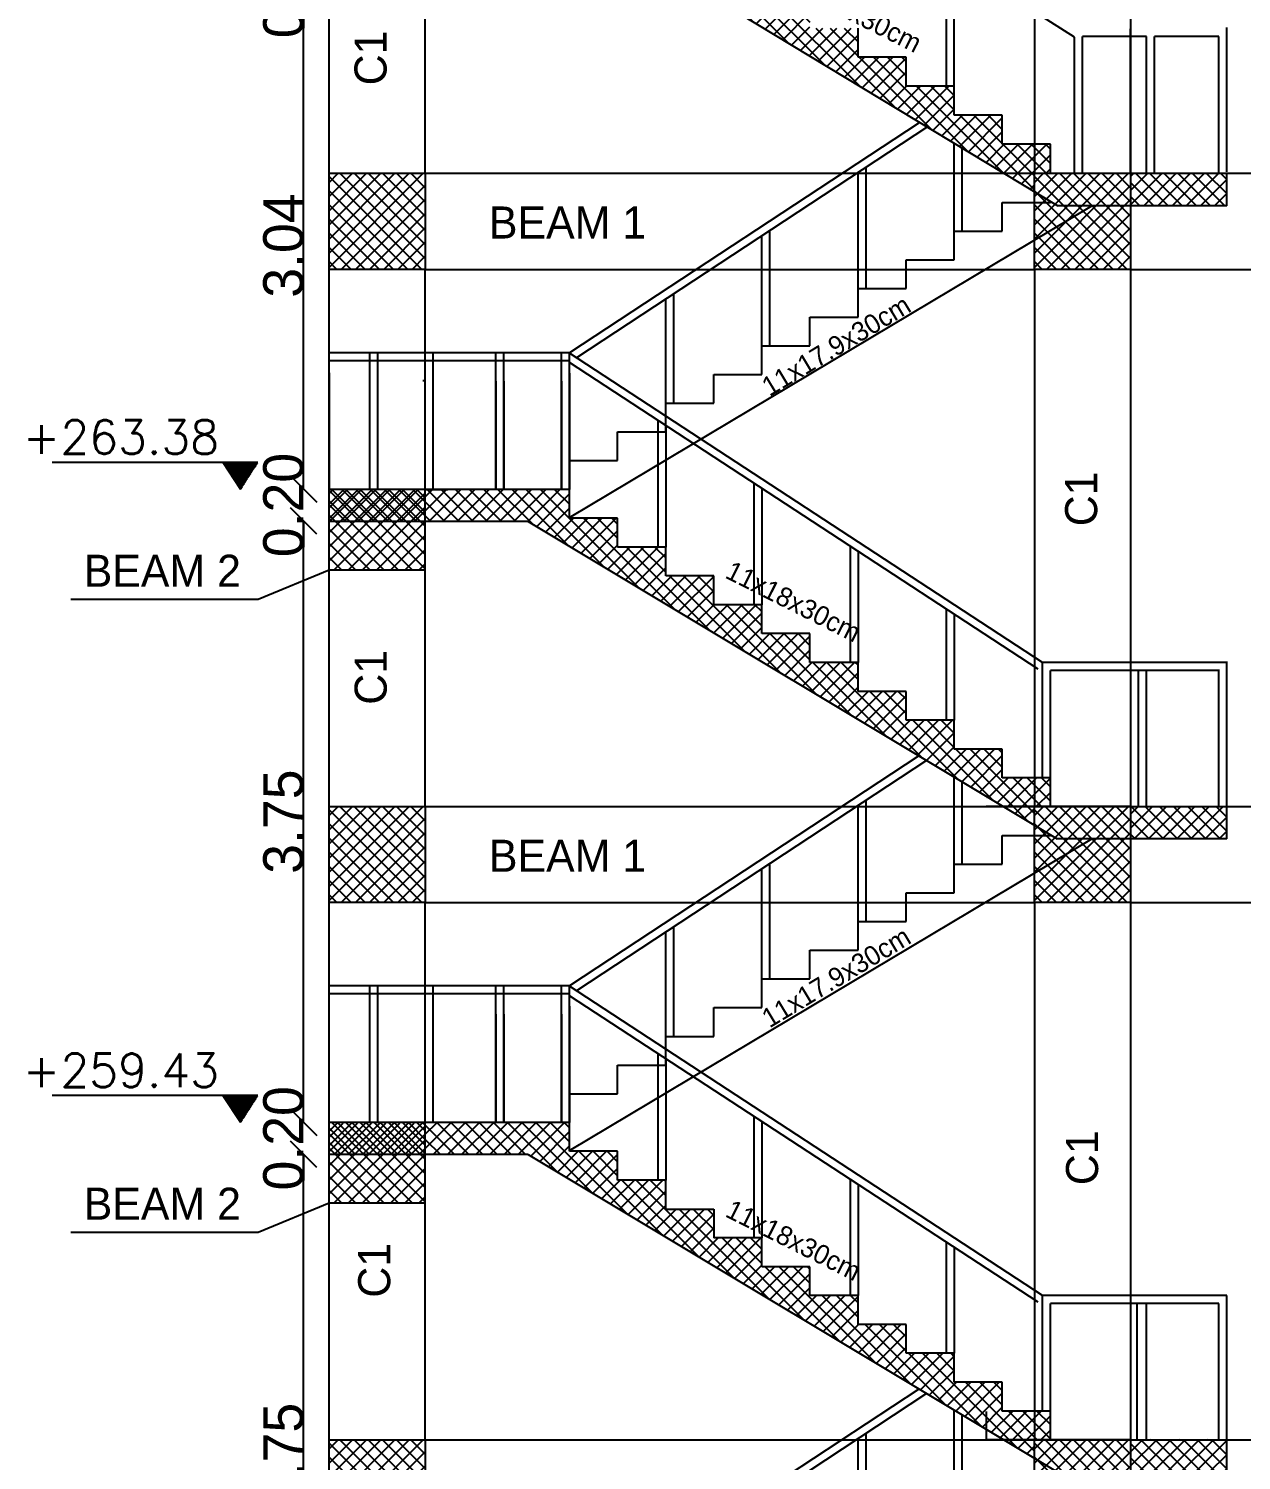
# Model space of a CAD drawing. Extents: x 166525 to 167198, y 178739 to 179747.
# Drawn here: x 167016.9 to 167024.47, y 179285.45 to 179294.38 of the extents above; entities that cross this region are included whole.
import ezdxf

# ---------------------------------------------------------------- set-up
doc = ezdxf.new("R2010")
doc.units = 0
doc.header["$MEASUREMENT"] = 0
doc.linetypes.add('AUSGEZOGEN', pattern=[0])
doc.linetypes.add('VONLAYER', pattern=[0])
doc.layers.get('0').update_dxf_attribs({"linetype": 'CONTINUOUS'})
doc.layers.get('DEFPOINTS').update_dxf_attribs({"linetype": 'CONTINUOUS'})
for name, color, linetype in [('3', 4, 'CONTINUOUS'), ('concret', 5, 'CONTINUOUS'), ('EBENE0', 7, 'AUSGEZOGEN'), ('HATH', 253, 'CONTINUOUS'), ('ST', 2, 'CONTINUOUS'), ('Stairs', 231, 'CONTINUOUS'), ('TEXTM', 2, 'CONTINUOUS'), ('TEXTS', 1, 'CONTINUOUS')]:
    doc.layers.add(name, color=color, linetype=linetype)
doc.layers.add('LAND CORNERS', color=255, linetype='CONTINUOUS', lineweight=25)
doc.styles.add('ROMANS', font='romans.shx')
doc.dimstyles.new('mais 1-100 plan', dxfattribs={"dimtxt": 0.25, "dimasz": 0.1635, "dimexe": 0.18, "dimexo": 0.0625, "dimgap": 0, "dimtad": 1, "dimzin": 0, "dimdsep": 46, "dimtxsty": 'Standard', "dimblk": 'OBLIQUE', "dimcen": 0, "dimse1": 1, "dimse2": 1, "dimclrd": 8, "dimclrt": 4, "dimadec": 0, "dimazin": 0, "dimtfac": 1, "dimtix": 1, "dimtofl": 0, "dimtmove": 0, "dimatfit": 3, "dimldrblk": 'OBLIQUE', "dimfxl": 0.18, "dimtolj": 1, "dimtzin": 0, "dimarcsym": 0})
pattern_1 = [(45, (14883.69885, -1773.80909), (-0.044194173824, 0.044194173824), []), (135, (14883.69885, -1773.80909), (-0.044194173824, -0.044194173824), [])]

# ---------------------------------------------------------------- blocks, each defined once
blk = doc.blocks.new('_OBLIQUE')
at = {"color": 0, "linetype": 'ByBlock'}
blk.add_line((-0.5, -0.5), (0.5, 0.5), dxfattribs=at)
blk = doc.blocks.new('*D1431')
at = {"layer": 'DEFPOINTS', "color": 0, "transparency": 16777216}
for p in [(167018.6149, 179287.3577), (167018.7742, 179287.3577), (167018.7742, 179283.6077)]:
    blk.add_point(p, dxfattribs=at)
at = {"layer": 'LAND CORNERS', "color": 8, "lineweight": -2, "transparency": 16777216}
blk.add_line((167018.6149, 179283.6077), (167018.6149, 179287.3577), dxfattribs=at)
at = {"layer": 'LAND CORNERS', "color": 8, "lineweight": -2, "transparency": 16777216, "xscale": 0.1635000000000001, "yscale": 0.1635000000000001, "zscale": 0.1635000000000001}
for p, rotation in [((167018.6149, 179287.3577), 90), ((167018.6149, 179283.6077), 270)]:
    blk.add_blockref('_OBLIQUE', p, dxfattribs=dict(at, rotation=rotation))
at = {"layer": 'LAND CORNERS', "color": 4, "transparency": 16777216, "insert": (167018.4899, 179285.4827), "char_height": 0.25, "attachment_point": 5, "rotation": 90}
blk.add_mtext('\\A1;3.75', dxfattribs=at)
blk = doc.blocks.new('*D1432')
at = {"layer": 'DEFPOINTS', "color": 0, "transparency": 16777216}
for p in [(167018.6149, 179287.5577), (167018.7742, 179287.5577), (167018.7742, 179287.3577)]:
    blk.add_point(p, dxfattribs=at)
at = {"layer": 'LAND CORNERS', "color": 8, "lineweight": -2, "transparency": 16777216}
for p, q in [((167018.6149, 179287.5577), (167018.6149, 179287.7212)), ((167018.6149, 179287.3577), (167018.6149, 179287.1942))]:
    blk.add_line(p, q, dxfattribs=at)
at = {"layer": 'LAND CORNERS', "color": 8, "lineweight": -2, "transparency": 16777216, "xscale": 0.1635000000000001, "yscale": 0.1635000000000001, "zscale": 0.1635000000000001}
for p, rotation in [((167018.6149, 179287.5577), 270), ((167018.6149, 179287.3577), 90)]:
    blk.add_blockref('_OBLIQUE', p, dxfattribs=dict(at, rotation=rotation))
at = {"layer": 'LAND CORNERS', "color": 4, "transparency": 16777216, "insert": (167018.4899, 179287.4577), "char_height": 0.25, "attachment_point": 5, "rotation": 90}
blk.add_mtext('\\A1;0.20', dxfattribs=at)
blk = doc.blocks.new('*D1433')
at = {"layer": 'DEFPOINTS', "color": 0, "transparency": 16777216}
for p in [(167018.6149, 179291.3077), (167018.7742, 179291.3077), (167018.7742, 179287.5577)]:
    blk.add_point(p, dxfattribs=at)
at = {"layer": 'LAND CORNERS', "color": 8, "lineweight": -2, "transparency": 16777216}
blk.add_line((167018.6149, 179287.5577), (167018.6149, 179291.3077), dxfattribs=at)
at = {"layer": 'LAND CORNERS', "color": 8, "lineweight": -2, "transparency": 16777216, "xscale": 0.1635000000000001, "yscale": 0.1635000000000001, "zscale": 0.1635000000000001}
for p, rotation in [((167018.6149, 179291.3077), 90), ((167018.6149, 179287.5577), 270)]:
    blk.add_blockref('_OBLIQUE', p, dxfattribs=dict(at, rotation=rotation))
at = {"layer": 'LAND CORNERS', "color": 4, "transparency": 16777216, "insert": (167018.4899, 179289.4327), "char_height": 0.25, "attachment_point": 5, "rotation": 90}
blk.add_mtext('\\A1;3.75', dxfattribs=at)
blk = doc.blocks.new('*D1434')
at = {"layer": 'DEFPOINTS', "color": 0, "transparency": 16777216}
for p in [(167018.6149, 179291.5077), (167018.7742, 179291.5077), (167018.7742, 179291.3077)]:
    blk.add_point(p, dxfattribs=at)
at = {"layer": 'LAND CORNERS', "color": 8, "lineweight": -2, "transparency": 16777216}
for p, q in [((167018.6149, 179291.5077), (167018.6149, 179291.6712)), ((167018.6149, 179291.3077), (167018.6149, 179291.1442))]:
    blk.add_line(p, q, dxfattribs=at)
at = {"layer": 'LAND CORNERS', "color": 8, "lineweight": -2, "transparency": 16777216, "xscale": 0.1635000000000001, "yscale": 0.1635000000000001, "zscale": 0.1635000000000001}
for p, rotation in [((167018.6149, 179291.5077), 270), ((167018.6149, 179291.3077), 90)]:
    blk.add_blockref('_OBLIQUE', p, dxfattribs=dict(at, rotation=rotation))
at = {"layer": 'LAND CORNERS', "color": 4, "transparency": 16777216, "insert": (167018.4899, 179291.4077), "char_height": 0.25, "attachment_point": 5, "rotation": 90}
blk.add_mtext('\\A1;0.20', dxfattribs=at)
blk = doc.blocks.new('*D1435')
at = {"layer": 'DEFPOINTS', "color": 0, "transparency": 16777216}
for p in [(167018.6149, 179294.5447), (167018.7742, 179294.5447), (167018.7742, 179291.5077)]:
    blk.add_point(p, dxfattribs=at)
at = {"layer": 'LAND CORNERS', "color": 8, "lineweight": -2, "transparency": 16777216}
blk.add_line((167018.6149, 179291.5077), (167018.6149, 179294.5447), dxfattribs=at)
at = {"layer": 'LAND CORNERS', "color": 8, "lineweight": -2, "transparency": 16777216, "xscale": 0.1635000000000001, "yscale": 0.1635000000000001, "zscale": 0.1635000000000001}
for p, rotation in [((167018.6149, 179294.5447), 90), ((167018.6149, 179291.5077), 270)]:
    blk.add_blockref('_OBLIQUE', p, dxfattribs=dict(at, rotation=rotation))
at = {"layer": 'LAND CORNERS', "color": 4, "transparency": 16777216, "insert": (167018.4899, 179293.0262), "char_height": 0.25, "attachment_point": 5, "rotation": 90}
blk.add_mtext('\\A1;3.04', dxfattribs=at)
blk = doc.blocks.new('*D1436')
at = {"layer": 'DEFPOINTS', "color": 0, "transparency": 16777216}
for p in [(167018.6149, 179294.7447), (167018.7742, 179294.7447), (167018.7742, 179294.5447)]:
    blk.add_point(p, dxfattribs=at)
at = {"layer": 'LAND CORNERS', "color": 8, "lineweight": -2, "transparency": 16777216}
for p, q in [((167018.6149, 179294.7447), (167018.6149, 179294.9082)), ((167018.6149, 179294.5447), (167018.6149, 179294.3812))]:
    blk.add_line(p, q, dxfattribs=at)
at = {"layer": 'LAND CORNERS', "color": 8, "lineweight": -2, "transparency": 16777216, "xscale": 0.1635000000000001, "yscale": 0.1635000000000001, "zscale": 0.1635000000000001}
for p, rotation in [((167018.6149, 179294.7447), 270), ((167018.6149, 179294.5447), 90)]:
    blk.add_blockref('_OBLIQUE', p, dxfattribs=dict(at, rotation=rotation))
at = {"layer": 'LAND CORNERS', "color": 4, "transparency": 16777216, "insert": (167018.4899, 179294.6447), "char_height": 0.25, "attachment_point": 5, "rotation": 90}
blk.add_mtext('\\A1;0.20', dxfattribs=at)

msp = doc.modelspace()

# ---------------------------------------------------------------- hatches: boundary and pattern name
at = {"layer": 'HATH'}
h = msp.add_hatch(dxfattribs=at)
h.set_pattern_fill('ANSI37', color=256, scale=0.5, style=0)
h.set_pattern_definition(pattern_1)
h.paths.add_polyline_path([(167019.37421, 179294.74468), (167018.77421, 179294.74468), (167018.77421, 179294.54468), (167019.33434, 179294.54468), (167019.37421, 179294.54468)])
h.paths.add_polyline_path([(167018.77421, 179294.74468), (167017.02421, 179294.74468), (167017.02421, 179294.54468), (167018.77421, 179294.54468)])
h.paths.add_polyline_path([(167018.67739, 179294.24885), (167018.67739, 179295.04051), (167018.30239, 179295.04051), (167018.30239, 179294.24885)], flags=9)
h.paths.add_polyline_path([(167021.47421, 179294.56368), (167021.47421, 179294.74468), (167019.37421, 179294.74468), (167019.37421, 179294.54468), (167021.21534, 179294.54468), (167022.98385, 179293.47768), (167023.27421, 179293.47768), (167023.27421, 179293.65868), (167022.97421, 179293.65868), (167022.97421, 179293.83968), (167022.67421, 179293.83968), (167022.67421, 179294.02068), (167022.37421, 179294.02068), (167022.37421, 179294.20168), (167022.07421, 179294.20168), (167022.07421, 179294.38268), (167021.77421, 179294.38268), (167021.77421, 179294.56368)])
h.paths.add_polyline_path([(167023.17421, 179293.36283), (167023.17421, 179293.47768), (167022.98385, 179293.47768)])
h.paths.add_polyline_path([(167023.77421, 179293.47768), (167023.77421, 179293.47443), (167024.37421, 179293.47443), (167024.37421, 179293.47768)])
h = msp.add_hatch(dxfattribs=at)
h.set_pattern_fill('ANSI37', color=256, scale=0.5, style=0)
h.set_pattern_definition([(45, (161369.18592, 180379.55452), (-0.0441941738, 0.0441941738), []), (135, (161369.18592, 180379.55452), (-0.0441941738, -0.0441941738), [])])
h.paths.add_polyline_path([(167018.77421, 179293.47768), (167019.37421, 179293.47768), (167019.37421, 179292.87768), (167018.77421, 179292.87768)])
h = msp.add_hatch(dxfattribs=at)
h.set_pattern_fill('ANSI37', color=256, scale=0.5, style=0)
h.set_pattern_definition([(45, (161373.58592, 180379.55452), (-0.0441941738, 0.0441941738), []), (135, (161373.58592, 180379.55452), (-0.0441941738, -0.0441941738), [])])
h.paths.add_polyline_path([(167023.17421, 179293.47768), (167023.77421, 179293.47768), (167023.77421, 179292.87768), (167023.17421, 179292.87768)])
h = msp.add_hatch(dxfattribs=at)
h.set_pattern_fill('ANSI37', color=256, scale=0.5, style=0)
h.set_pattern_definition([(45, (15352.44454, 20286.42512), (-0.044194173824, 0.044194173824), []), (135, (15352.44454, 20286.42512), (-0.044194173824, -0.044194173824), [])])
h.paths.add_polyline_path([(167024.37421, 179281.42768), (167024.37421, 179281.62768), (167023.77421, 179281.62768), (167023.77421, 179281.42768)])
h.paths.add_polyline_path([(167023.77421, 179285.57768), (167023.77421, 179285.37668), (167024.37421, 179285.37668), (167024.37421, 179285.57768)])
h.paths.add_polyline_path([(167023.77421, 179289.52768), (167023.77421, 179289.32568), (167024.37421, 179289.32568), (167024.37421, 179289.52768)])
h.paths.add_polyline_path([(167023.77421, 179293.47768), (167023.77421, 179293.27468), (167024.37421, 179293.27468), (167024.37421, 179293.47768)])
h = msp.add_hatch(dxfattribs=at)
h.set_pattern_fill('ANSI37', color=256, scale=0.5, style=0)
h.set_pattern_definition(pattern_1)
h.paths.add_polyline_path([(167022.67421, 179289.88568), (167022.67421, 179290.06568), (167022.37421, 179290.06568), (167022.37421, 179290.24568), (167022.07421, 179290.24568), (167022.07421, 179290.42568), (167021.77421, 179290.42568), (167021.77421, 179290.60568), (167021.47421, 179290.60568), (167021.47421, 179290.78568), (167021.17421, 179290.78568), (167021.17421, 179290.96568), (167020.87421, 179290.96568), (167020.87421, 179291.14568), (167020.57421, 179291.14568), (167020.57421, 179291.32568), (167020.27421, 179291.32568), (167020.27421, 179291.50568), (167019.37421, 179291.50568), (167019.37421, 179291.30568), (167020.016, 179291.30568), (167022.97933, 179289.52768), (167023.27421, 179289.52768), (167023.27421, 179289.70568), (167022.97421, 179289.70568), (167022.97421, 179289.88568)])
h.paths.add_polyline_path([(167018.77421, 179291.50568), (167018.77421, 179291.30568), (167019.37421, 179291.30568), (167019.37421, 179291.50568)])
h.paths.add_polyline_path([(167023.17421, 179289.41075), (167023.17421, 179289.52768), (167022.97933, 179289.52768)])
h = msp.add_hatch(dxfattribs=at)
h.set_pattern_fill('ANSI37', color=256, scale=0.5, style=0)
h.set_pattern_definition([(45, (162059.667906, 180039.45324), (-0.0441941738, 0.0441941738), []), (135, (162059.667906, 180039.45324), (-0.0441941738, -0.0441941738), [])])
h.paths.add_polyline_path([(167019.37421, 179291.50068), (167018.77421, 179291.50068), (167018.77421, 179291.00068), (167019.37421, 179291.00068)])
h = msp.add_hatch(dxfattribs=at)
h.set_pattern_fill('ANSI37', color=256, scale=0.5, style=0)
h.set_pattern_definition([(45, (161369.18592, 180375.60452), (-0.0441941738, 0.0441941738), []), (135, (161369.18592, 180375.60452), (-0.0441941738, -0.0441941738), [])])
h.paths.add_polyline_path([(167018.77421, 179289.52768), (167019.37421, 179289.52768), (167019.37421, 179288.92768), (167018.77421, 179288.92768)])
h = msp.add_hatch(dxfattribs=at)
h.set_pattern_fill('ANSI37', color=256, scale=0.5, style=0)
h.set_pattern_definition([(45, (161373.58592, 180375.60452), (-0.0441941738, 0.0441941738), []), (135, (161373.58592, 180375.60452), (-0.0441941738, -0.0441941738), [])])
h.paths.add_polyline_path([(167023.17421, 179289.52768), (167023.77421, 179289.52768), (167023.77421, 179288.92768), (167023.17421, 179288.92768)])
h = msp.add_hatch(dxfattribs=at)
h.set_pattern_fill('ANSI37', color=256, scale=0.5, style=0)
h.set_pattern_definition(pattern_1)
h.paths.add_polyline_path([(167023.27421, 179281.80768), (167022.97421, 179281.80768), (167022.97421, 179281.98768), (167022.67421, 179281.98768), (167022.67421, 179282.16768), (167022.37421, 179282.16768), (167022.37421, 179282.34768), (167022.07421, 179282.34768), (167022.07421, 179282.52768), (167021.77421, 179282.52768), (167021.77421, 179282.70768), (167021.47421, 179282.70768), (167021.47421, 179282.88768), (167021.17421, 179282.88768), (167021.17421, 179283.06768), (167020.87421, 179283.06768), (167020.87421, 179283.24768), (167020.57421, 179283.24768), (167020.57421, 179283.42768), (167020.27421, 179283.42768), (167020.27421, 179283.60768), (167019.37421, 179283.60768), (167019.37421, 179283.40768), (167020.016, 179283.40768), (167022.98267, 179281.62768), (167023.27421, 179281.62768)])
h.paths.add_polyline_path([(167019.37421, 179283.60768), (167018.77421, 179283.60768), (167018.77421, 179283.40768), (167019.37421, 179283.40768)])
h.paths.add_polyline_path([(167022.97421, 179285.93668), (167022.67421, 179285.93668), (167022.67421, 179286.11668), (167022.37421, 179286.11668), (167022.37421, 179286.29668), (167022.07421, 179286.29668), (167022.07421, 179286.47668), (167021.77421, 179286.47668), (167021.77421, 179286.65668), (167021.47421, 179286.65668), (167021.47421, 179286.83668), (167021.17421, 179286.83668), (167021.17421, 179287.01668), (167020.87421, 179287.01668), (167020.87421, 179287.19668), (167020.57421, 179287.19668), (167020.57421, 179287.37668), (167020.27421, 179287.37668), (167020.27421, 179287.55668), (167019.37421, 179287.55668), (167019.37421, 179287.35668), (167020.016, 179287.35668), (167022.981, 179285.57768), (167023.27421, 179285.57768), (167023.27421, 179285.75668), (167022.97421, 179285.75668)])
h.paths.add_polyline_path([(167021.19809, 179282.96588), (167022.16322, 179282.48119), (167022.244, 179282.64204), (167021.27887, 179283.12673)], flags=25)
h.paths.add_polyline_path([(167023.17421, 179285.46175), (167023.17421, 179285.57768), (167022.981, 179285.57768)])
h.paths.add_polyline_path([(167023.77421, 179285.57768), (167023.77421, 179285.57443), (167024.37421, 179285.57443), (167024.37421, 179285.57768)])
h.paths.add_polyline_path([(167023.17421, 179281.51275), (167023.17421, 179281.62768), (167022.98267, 179281.62768)])
h = msp.add_hatch(dxfattribs=at)
h.set_pattern_fill('ANSI37', color=256, scale=0.5, style=0)
h.set_pattern_definition(pattern_1)
h.paths.add_polyline_path([(167019.37421, 179287.35668), (167019.37421, 179287.55668), (167018.77421, 179287.55668), (167018.77421, 179287.35668)])
h = msp.add_hatch(dxfattribs=at)
h.set_pattern_fill('ANSI37', color=256, scale=0.5, style=0)
h.set_pattern_definition([(45, (162059.667906, 180035.50524), (-0.0441941738, 0.0441941738), []), (135, (162059.667906, 180035.50524), (-0.0441941738, -0.0441941738), [])])
h.paths.add_polyline_path([(167019.37421, 179287.55268), (167018.77421, 179287.55268), (167018.77421, 179287.05268), (167019.37421, 179287.05268)])
h = msp.add_hatch(dxfattribs=at)
h.set_pattern_fill('ANSI37', color=256, scale=0.5, style=0)
h.set_pattern_definition([(45, (161369.18592, 180371.65452), (-0.0441941738, 0.0441941738), []), (135, (161369.18592, 180371.65452), (-0.0441941738, -0.0441941738), [])])
h.paths.add_polyline_path([(167018.77421, 179285.57768), (167019.37421, 179285.57768), (167019.37421, 179284.97768), (167018.77421, 179284.97768)])
h = msp.add_hatch(dxfattribs=at)
h.set_pattern_fill('ANSI37', color=256, scale=0.5, style=0)
h.set_pattern_definition([(45, (161373.58592, 180371.65452), (-0.0441941738, 0.0441941738), []), (135, (161373.58592, 180371.65452), (-0.0441941738, -0.0441941738), [])])
h.paths.add_polyline_path([(167023.17421, 179285.57768), (167023.77421, 179285.57768), (167023.77421, 179284.97768), (167023.17421, 179284.97768)])
at = {"layer": 'TEXTS'}
h = msp.add_hatch(dxfattribs=at)
h.set_pattern_fill('ANSI31', color=0, scale=0.021)
h.set_pattern_definition([(45, (60811.789008, 67884.3196587), (-0.001856155300615, 0.001856155300615), [])])
h.paths.add_polyline_path([(167018.11319, 179291.67229), (167018.33035, 179291.67368), (167018.2227, 179291.50568)])
h = msp.add_hatch(dxfattribs=at)
h.set_pattern_fill('ANSI31', color=0, scale=0.021)
h.set_pattern_definition([(45, (60811.789008, 67880.3706587), (-0.001856155300615, 0.001856155300615), [])])
h.paths.add_polyline_path([(167018.11319, 179287.72329), (167018.33035, 179287.72468), (167018.2227, 179287.55668)])

# ---------------------------------------------------------------- linework, layer by layer
at = {"color": 8, "linetype": 'Continuous'}
for p, q in [((167018.77421, 179291.00068), (167018.33129, 179290.81752)), ((167018.33129, 179290.81752), (167017.16275, 179290.81752)), ((167018.77421, 179287.05268), (167018.33129, 179286.86952)), ((167018.33129, 179286.86952), (167017.16275, 179286.86952))]:
    msp.add_line(p, q, dxfattribs=at)
at = {"layer": 'concret'}
for p, q in [((167019.37421, 179291.00068), (167018.77421, 179291.00068)), ((167019.37421, 179287.05268), (167018.77421, 179287.05268))]:
    msp.add_line(p, q, dxfattribs=at)
for points in [[(167018.77421, 179293.47768), (167019.37421, 179293.47768), (167019.37421, 179292.87768), (167018.77421, 179292.87768)], [(167023.17421, 179293.47768), (167023.77421, 179293.47768), (167023.77421, 179292.87768), (167023.17421, 179292.87768)], [(167018.77421, 179289.52768), (167019.37421, 179289.52768), (167019.37421, 179288.92768), (167018.77421, 179288.92768)], [(167023.17421, 179289.52768), (167023.77421, 179289.52768), (167023.77421, 179288.92768), (167023.17421, 179288.92768)], [(167018.77421, 179285.57768), (167019.37421, 179285.57768), (167019.37421, 179284.97768), (167018.77421, 179284.97768)], [(167023.17421, 179285.57768), (167023.77421, 179285.57768), (167023.77421, 179284.97768), (167023.17421, 179284.97768)]]:
    msp.add_lwpolyline(points, close=True, dxfattribs=at)
at = {"layer": 'EBENE0', "color": 3, "linetype": 'AUSGEZOGEN'}
for p, q in [((167018.77421, 179281.62768), (167018.77421, 179297.02768)), ((167018.77421, 179281.62768), (167018.77421, 179297.02768)), ((167023.17421, 179296.82768), (167023.17421, 179293.47768)), ((167023.77421, 179296.82768), (167023.77421, 179293.47768)), ((167019.37421, 179293.47768), (167019.37421, 179295.30329)), ((167019.37421, 179293.47768), (167022.87421, 179293.47768)), ((167022.87421, 179293.47768), (167023.17421, 179293.47768)), ((167023.77421, 179293.47768), (167027.57421, 179293.47768)), ((167019.37421, 179291.27768), (167019.37421, 179292.87768)), ((167019.37421, 179291.27768), (167019.37421, 179292.87768)), ((167019.37421, 179292.87768), (167023.17421, 179292.87768)), ((167023.17421, 179292.87768), (167023.17421, 179289.52768)), ((167023.17421, 179292.87768), (167023.17421, 179289.52768)), ((167023.77421, 179292.87768), (167023.77421, 179289.52768)), ((167023.77421, 179292.87768), (167027.57421, 179292.87768)), ((167023.77421, 179292.87768), (167023.77421, 179289.52768)), ((167019.37421, 179289.52768), (167019.37421, 179291.30568)), ((167019.37421, 179289.52768), (167019.37421, 179291.30568)), ((167019.37421, 179289.52768), (167023.17421, 179289.52768)), ((167019.37421, 179289.52768), (167023.17421, 179289.52768)), ((167023.77421, 179289.52768), (167027.57421, 179289.52768)), ((167023.77421, 179289.52768), (167027.57421, 179289.52768)), ((167019.37421, 179288.92768), (167023.17421, 179288.92768)), ((167019.37421, 179287.55268), (167019.37421, 179288.92768)), ((167019.37421, 179288.92768), (167023.17421, 179288.92768)), ((167019.37421, 179287.32768), (167019.37421, 179288.92768)), ((167023.17421, 179288.92768), (167023.17421, 179285.57768)), ((167023.17421, 179288.92768), (167023.17421, 179285.57768)), ((167023.77421, 179288.92768), (167027.57421, 179288.92768)), ((167023.77421, 179288.92768), (167023.77421, 179285.57768)), ((167023.77421, 179288.92768), (167027.57421, 179288.92768)), ((167023.77421, 179288.92768), (167023.77421, 179285.57768)), ((167019.37421, 179285.57768), (167019.37421, 179287.33149)), ((167019.37421, 179285.57768), (167019.37421, 179287.33149)), ((167019.37421, 179285.57768), (167019.37421, 179287.33149)), ((167019.37421, 179285.57768), (167023.17421, 179285.57768)), ((167019.37421, 179285.57768), (167023.17421, 179285.57768)), ((167023.77421, 179285.57768), (167027.57421, 179285.57768)), ((167023.77421, 179285.57768), (167027.57421, 179285.57768))]:
    msp.add_line(p, q, dxfattribs=at)
at = {"layer": 'ST'}
msp.add_lwpolyline([(167022.87421, 179285.58768), (167022.87421, 179285.57768)], dxfattribs=at)
at = {"layer": 'Stairs'}
for p, q in [((167023.42421, 179294.32616), (167021.42421, 179295.59995)), ((167022.62421, 179294.83567), (167022.62421, 179294.02068)), ((167022.67421, 179294.02068), (167022.67421, 179294.80383)), ((167023.77421, 179293.47768), (167023.77421, 179294.37768)), ((167024.37421, 179293.48618), (167024.37421, 179294.38618)), ((167023.42421, 179293.47768), (167023.42421, 179294.32616)), ((167023.47421, 179293.48093), (167023.47421, 179294.33093)), ((167023.87421, 179294.33093), (167023.47421, 179294.33093)), ((167023.87421, 179293.53093), (167023.87421, 179294.33093)), ((167023.87421, 179293.48093), (167023.87421, 179294.33093)), ((167024.32421, 179294.33093), (167023.92421, 179294.33093)), ((167023.92421, 179293.48093), (167023.92421, 179294.33093)), ((167023.92421, 179293.48093), (167023.92421, 179294.33093)), ((167024.32421, 179293.48093), (167024.32421, 179294.33093)), ((167022.45467, 179293.7924), (167020.27357, 179292.35686)), ((167022.50767, 179293.76742), (167020.31828, 179292.32643)), ((167022.67421, 179293.11668), (167022.67421, 179293.66449)), ((167022.72421, 179293.11668), (167022.72421, 179293.63433)), ((167022.07421, 179292.75868), (167022.07421, 179293.48213)), ((167022.12421, 179292.75868), (167022.12421, 179293.51504)), ((167021.47421, 179292.40068), (167021.47421, 179293.08723)), ((167021.52421, 179292.40068), (167021.52421, 179293.12014)), ((167020.87421, 179292.04268), (167020.87421, 179292.69233)), ((167020.92421, 179292.04268), (167020.92421, 179292.72524)), ((167020.27357, 179292.35686), (167018.77421, 179292.35686)), ((167020.27357, 179292.30686), (167018.77421, 179292.30686)), ((167019.02798, 179291.50868), (167019.02798, 179292.35868)), ((167019.07798, 179291.50868), (167019.07798, 179292.35868)), ((167019.42421, 179291.50568), (167019.42421, 179292.35568)), ((167019.8139, 179291.55568), (167019.8139, 179292.35568)), ((167019.8139, 179291.50568), (167019.8139, 179292.35568)), ((167019.8639, 179291.50568), (167019.8639, 179292.35568)), ((167019.8639, 179291.50568), (167019.8639, 179292.35568)), ((167020.22357, 179291.55568), (167020.22357, 179292.35568)), ((167020.22357, 179291.50568), (167020.22357, 179292.35568)), ((167023.22421, 179290.42568), (167020.27357, 179292.35568)), ((167020.27357, 179291.50568), (167020.27357, 179292.35568)), ((167020.27357, 179291.50568), (167020.27357, 179292.35568)), ((167023.19684, 179290.38384), (167020.27357, 179292.29593)), ((167018.77421, 179292.23268), (167018.77421, 179291.50768)), ((167020.27357, 179292.23068), (167020.27357, 179291.50568)), ((167019.37251, 179292.18268), (167019.35919, 179292.18268)), ((167019.8139, 179292.18068), (167019.8139, 179291.50568)), ((167019.8639, 179292.18068), (167019.8639, 179291.50568)), ((167020.22357, 179292.18068), (167020.22357, 179291.50568)), ((167020.82421, 179291.93576), (167020.82421, 179291.14568)), ((167020.87421, 179291.90305), (167020.87421, 179291.14568)), ((167021.42421, 179291.5433), (167021.42421, 179290.78568)), ((167021.47421, 179291.5106), (167021.47421, 179290.78568)), ((167022.02421, 179291.15085), (167022.02421, 179290.42568)), ((167022.07421, 179291.11814), (167022.07421, 179290.42568)), ((167022.62421, 179290.75839), (167022.62421, 179290.06568)), ((167022.67421, 179290.72568), (167022.67421, 179290.06568)), ((167024.37421, 179290.42568), (167023.22421, 179290.42568)), ((167023.22421, 179289.70568), (167023.22421, 179290.42568)), ((167023.92421, 179290.42668), (167023.92421, 179290.4271)), ((167023.92421, 179290.42668), (167023.92421, 179290.4271)), ((167023.92421, 179290.42668), (167023.92421, 179290.4271)), ((167023.92421, 179290.42668), (167023.92421, 179290.4271)), ((167023.92421, 179290.42568), (167023.92421, 179290.4261)), ((167023.92421, 179290.42568), (167023.92421, 179290.4261)), ((167024.37421, 179289.53093), (167024.37421, 179290.43093)), ((167023.22421, 179289.70568), (167023.22421, 179290.37568)), ((167024.32421, 179290.37568), (167023.27421, 179290.37568)), ((167023.27421, 179289.52568), (167023.27421, 179290.37568)), ((167023.82341, 179289.52668), (167023.82341, 179290.37668)), ((167024.32421, 179290.37668), (167023.87341, 179290.37668)), ((167023.87341, 179289.52668), (167023.87341, 179290.37668)), ((167023.87341, 179289.52668), (167023.87341, 179290.37668)), ((167024.32421, 179290.37668), (167023.87341, 179290.37668)), ((167023.87341, 179289.52668), (167023.87341, 179290.37668)), ((167024.32421, 179289.53093), (167024.32421, 179290.38093)), ((167022.45394, 179289.84291), (167020.27357, 179288.40786)), ((167022.50152, 179289.81437), (167020.31828, 179288.37743)), ((167022.67421, 179289.16768), (167022.67421, 179289.71075)), ((167022.72421, 179289.16768), (167022.72421, 179289.68075)), ((167022.07421, 179288.80968), (167022.07421, 179289.53313)), ((167022.12421, 179288.80968), (167022.12421, 179289.56604)), ((167022.87421, 179289.57768), (167022.87421, 179289.57768)), ((167022.87421, 179289.52768), (167022.92421, 179289.52768)), ((167023.27421, 179289.57768), (167023.27421, 179289.57768)), ((167023.27421, 179289.52768), (167023.32421, 179289.52768)), ((167021.52421, 179288.45168), (167021.52421, 179289.17114)), ((167021.47421, 179288.45168), (167021.47421, 179289.13823)), ((167020.87421, 179288.09368), (167020.87421, 179288.74333)), ((167020.92421, 179288.09368), (167020.92421, 179288.77624)), ((167020.27357, 179288.40786), (167018.77421, 179288.40786)), ((167020.27357, 179288.35786), (167018.77421, 179288.35786)), ((167019.02798, 179287.55868), (167019.02798, 179288.40868)), ((167019.07798, 179287.55868), (167019.07798, 179288.40868)), ((167019.42421, 179287.55668), (167019.42421, 179288.40668)), ((167019.8139, 179287.60668), (167019.8139, 179288.40668)), ((167019.8139, 179287.55668), (167019.8139, 179288.40668)), ((167019.8639, 179287.55668), (167019.8639, 179288.40668)), ((167019.8639, 179287.55668), (167019.8639, 179288.40668)), ((167020.22357, 179287.60668), (167020.22357, 179288.40668)), ((167020.22357, 179287.55668), (167020.22357, 179288.40668)), ((167023.22421, 179286.47668), (167020.27357, 179288.40668)), ((167020.27357, 179287.55668), (167020.27357, 179288.40668)), ((167020.27357, 179287.55668), (167020.27357, 179288.40668)), ((167023.19684, 179286.43484), (167020.27357, 179288.34693)), ((167020.27357, 179288.28168), (167020.27357, 179287.55668)), ((167019.8139, 179288.23168), (167019.8139, 179287.55668)), ((167019.8639, 179288.23168), (167019.8639, 179287.55668)), ((167020.22357, 179288.23168), (167020.22357, 179287.55668)), ((167020.82421, 179287.98676), (167020.82421, 179287.19668)), ((167020.87421, 179287.95405), (167020.87421, 179287.19668)), ((167021.42421, 179287.5943), (167021.42421, 179286.83668)), ((167021.47421, 179287.5616), (167021.47421, 179286.83668)), ((167022.02421, 179287.20185), (167022.02421, 179286.47668)), ((167022.07421, 179287.16914), (167022.07421, 179286.47668)), ((167022.62421, 179286.80939), (167022.62421, 179286.11668)), ((167022.67421, 179286.77668), (167022.67421, 179286.11668)), ((167024.37421, 179286.47668), (167023.22421, 179286.47668)), ((167023.22421, 179285.75668), (167023.22421, 179286.47668)), ((167024.37421, 179286.47768), (167023.3409, 179286.47768)), ((167024.37421, 179285.57768), (167024.37421, 179286.47768)), ((167023.22421, 179285.75668), (167023.22421, 179286.42668)), ((167024.32421, 179286.42668), (167023.27421, 179286.42668)), ((167023.27421, 179285.57668), (167023.27421, 179286.42668)), ((167023.27421, 179285.57668), (167023.27421, 179286.42668)), ((167023.87421, 179286.42768), (167023.35587, 179286.42768)), ((167023.81614, 179285.57668), (167023.81614, 179286.42668)), ((167024.32421, 179286.42768), (167023.87341, 179286.42768)), ((167023.87341, 179285.57768), (167023.87341, 179286.42768)), ((167024.32421, 179285.57668), (167024.32421, 179286.42668)), ((167022.45394, 179285.89391), (167020.27357, 179284.45886)), ((167022.50152, 179285.86537), (167020.31828, 179284.42843)), ((167022.67421, 179285.21868), (167022.67421, 179285.76175)), ((167022.72421, 179285.21868), (167022.72421, 179285.73175)), ((167022.07421, 179284.86068), (167022.07421, 179285.58413)), ((167022.12421, 179284.86068), (167022.12421, 179285.61704)), ((167022.87421, 179285.62768), (167022.87421, 179285.62768)), ((167023.27421, 179285.62768), (167023.27421, 179285.62768)), ((167022.87421, 179285.57768), (167022.92421, 179285.57768)), ((167023.27421, 179285.57768), (167023.32421, 179285.57768))]:
    msp.add_line(p, q, dxfattribs=at)
at = {"layer": 'Stairs', "linetype": 'VONLAYER'}
for p, q in [((167023.77421, 179289.52768), (167022.87421, 179289.52768)), ((167023.77421, 179289.52768), (167022.87421, 179289.52768)), ((167022.87421, 179289.52768), (167022.92421, 179289.52768)), ((167022.87421, 179285.75268), (167022.87421, 179285.57768)), ((167023.77421, 179285.57768), (167022.87421, 179285.57768)), ((167023.77421, 179285.57768), (167022.87421, 179285.57768)), ((167022.87421, 179285.57768), (167022.92421, 179285.57768))]:
    msp.add_line(p, q, dxfattribs=at)
at = {"layer": 'TEXTS'}
for p, q in [((167021.21534, 179294.54468), (167023.32031, 179293.27468)), ((167022.07421, 179294.20168), (167022.07421, 179294.38268)), ((167022.37421, 179294.20168), (167022.07421, 179294.20168)), ((167022.37421, 179294.02068), (167022.37421, 179294.20168)), ((167022.67421, 179294.02068), (167022.37421, 179294.02068)), ((167022.67421, 179293.83968), (167022.67421, 179294.02068)), ((167022.97421, 179293.83968), (167022.67421, 179293.83968)), ((167022.97421, 179293.65868), (167022.97421, 179293.83968)), ((167023.27421, 179293.65868), (167022.97421, 179293.65868)), ((167023.27421, 179293.47768), (167023.27421, 179293.65868)), ((167020.27421, 179291.33101), (167023.53176, 179293.27468)), ((167022.97421, 179293.11668), (167022.97421, 179293.29568)), ((167022.97421, 179293.29568), (167023.27421, 179293.29568)), ((167023.27421, 179293.29568), (167023.27421, 179293.30249)), ((167024.37421, 179293.27468), (167023.32031, 179293.27468)), ((167022.67421, 179292.93768), (167022.67421, 179293.11668)), ((167022.67421, 179293.11668), (167022.97421, 179293.11668)), ((167022.37421, 179292.75868), (167022.37421, 179292.93768)), ((167022.37421, 179292.93768), (167022.67421, 179292.93768)), ((167022.07421, 179292.57968), (167022.07421, 179292.75868)), ((167022.07421, 179292.75868), (167022.37421, 179292.75868)), ((167021.77421, 179292.40068), (167021.77421, 179292.57968)), ((167021.77421, 179292.57968), (167022.07421, 179292.57968)), ((167021.47421, 179292.22168), (167021.47421, 179292.40068)), ((167021.47421, 179292.40068), (167021.77421, 179292.40068)), ((167021.17421, 179292.04268), (167021.17421, 179292.22168)), ((167021.17421, 179292.22168), (167021.47421, 179292.22168)), ((167020.87421, 179291.86368), (167020.87421, 179292.04268)), ((167020.87421, 179292.04268), (167021.17421, 179292.04268)), ((167020.57421, 179291.68468), (167020.57421, 179291.86368)), ((167020.57421, 179291.86368), (167020.87421, 179291.86368)), ((167020.27421, 179291.50568), (167020.27421, 179291.68468)), ((167020.27421, 179291.68468), (167020.57421, 179291.68468)), ((167020.27421, 179291.50568), (167018.77421, 179291.50568)), ((167020.27421, 179291.32568), (167020.27421, 179291.50568)), ((167020.016, 179291.30568), (167018.77421, 179291.30568)), ((167020.016, 179291.30568), (167023.316, 179289.32568)), ((167020.57421, 179291.32568), (167020.27421, 179291.32568)), ((167020.57421, 179291.14568), (167020.57421, 179291.32568)), ((167020.87421, 179291.14568), (167020.57421, 179291.14568)), ((167020.87421, 179290.96568), (167020.87421, 179291.14568)), ((167021.17421, 179290.96568), (167020.87421, 179290.96568)), ((167021.17421, 179290.78568), (167021.17421, 179290.96568)), ((167021.47421, 179290.78568), (167021.17421, 179290.78568)), ((167021.47421, 179290.60568), (167021.47421, 179290.78568)), ((167021.77421, 179290.60568), (167021.47421, 179290.60568)), ((167021.77421, 179290.42568), (167021.77421, 179290.60568)), ((167022.07421, 179290.42568), (167021.77421, 179290.42568)), ((167022.07421, 179290.24568), (167022.07421, 179290.42568)), ((167022.37421, 179290.24568), (167022.07421, 179290.24568)), ((167022.37421, 179290.06568), (167022.37421, 179290.24568)), ((167022.67421, 179290.06568), (167022.37421, 179290.06568)), ((167022.67421, 179289.88568), (167022.67421, 179290.06568)), ((167022.97421, 179289.88568), (167022.67421, 179289.88568)), ((167022.97421, 179289.70568), (167022.97421, 179289.88568)), ((167023.27421, 179289.70568), (167022.97421, 179289.70568)), ((167022.97421, 179289.16768), (167022.97421, 179289.34668)), ((167022.97421, 179289.34668), (167023.27421, 179289.34668)), ((167020.27421, 179287.38201), (167023.53176, 179289.32568)), ((167024.37421, 179289.32568), (167023.316, 179289.32568)), ((167022.67421, 179288.98868), (167022.67421, 179289.16768)), ((167022.67421, 179289.16768), (167022.97421, 179289.16768)), ((167022.37421, 179288.80968), (167022.37421, 179288.98868)), ((167022.37421, 179288.98868), (167022.67421, 179288.98868)), ((167022.07421, 179288.63068), (167022.07421, 179288.80968)), ((167022.07421, 179288.80968), (167022.37421, 179288.80968)), ((167021.77421, 179288.45168), (167021.77421, 179288.63068)), ((167021.77421, 179288.63068), (167022.07421, 179288.63068)), ((167021.47421, 179288.27268), (167021.47421, 179288.45168)), ((167021.47421, 179288.45168), (167021.77421, 179288.45168)), ((167021.17421, 179288.09368), (167021.17421, 179288.27268)), ((167021.17421, 179288.27268), (167021.47421, 179288.27268)), ((167020.87421, 179287.91468), (167020.87421, 179288.09368)), ((167020.87421, 179288.09368), (167021.17421, 179288.09368)), ((167020.57421, 179287.73568), (167020.57421, 179287.91468)), ((167020.57421, 179287.91468), (167020.87421, 179287.91468)), ((167020.27421, 179287.55668), (167020.27421, 179287.73568)), ((167020.27421, 179287.73568), (167020.57421, 179287.73568)), ((167020.27421, 179287.55668), (167018.77421, 179287.55668)), ((167020.27421, 179287.37668), (167020.27421, 179287.55668)), ((167020.57421, 179287.37668), (167020.27421, 179287.37668)), ((167020.57421, 179287.19668), (167020.57421, 179287.37668)), ((167020.016, 179287.35668), (167018.77421, 179287.35668)), ((167020.016, 179287.35668), (167023.316, 179285.37668)), ((167020.87421, 179287.19668), (167020.57421, 179287.19668)), ((167020.87421, 179287.01668), (167020.87421, 179287.19668)), ((167020.87421, 179287.01668), (167021.17421, 179287.01668)), ((167021.17421, 179287.01668), (167021.17421, 179286.83668)), ((167021.47421, 179286.83668), (167021.17421, 179286.83668)), ((167021.47421, 179286.65668), (167021.47421, 179286.83668)), ((167021.77421, 179286.65668), (167021.47421, 179286.65668)), ((167021.77421, 179286.47668), (167021.77421, 179286.65668)), ((167022.07421, 179286.47668), (167021.77421, 179286.47668)), ((167022.07421, 179286.29668), (167022.07421, 179286.47668)), ((167022.37421, 179286.29668), (167022.07421, 179286.29668)), ((167022.37421, 179286.11668), (167022.37421, 179286.29668)), ((167022.67421, 179286.11668), (167022.37421, 179286.11668)), ((167022.67421, 179285.93668), (167022.67421, 179286.11668)), ((167022.97421, 179285.93668), (167022.67421, 179285.93668)), ((167022.97421, 179285.75668), (167022.97421, 179285.93668)), ((167023.27421, 179285.75668), (167022.97421, 179285.75668))]:
    msp.add_line(p, q, dxfattribs=at)
at = {"layer": 'TEXTS', "color": 2}
for p, q in [((167024.37421, 179293.27468), (167024.37421, 179293.47768)), ((167019.37421, 179291.50568), (167019.51421, 179291.50568)), ((167024.37421, 179289.32568), (167024.37421, 179289.52768)), ((167024.37421, 179285.37668), (167024.37421, 179285.57768))]:
    msp.add_line(p, q, dxfattribs=at)
at = {"layer": 'TEXTS', "color": 0}
for p, q in [((167018.33035, 179291.67368), (167017.04712, 179291.67368)), ((167018.2227, 179291.50568), (167018.11319, 179291.67229)), ((167018.33035, 179287.72468), (167017.04712, 179287.72468)), ((167018.2227, 179287.55668), (167018.11319, 179287.72329))]:
    msp.add_line(p, q, dxfattribs=at)

# ---------------------------------------------------------------- texts
at = {"layer": '3', "color": 7, "linetype": 'Continuous', "style": 'ROMANS'}
for s, p in [('+263.38', (167016.86367, 179291.7261)), ('+259.43', (167016.86367, 179287.7771))]:
    msp.add_text(s, height=0.21, dxfattribs=at).set_placement(p)
at = {"layer": 'Stairs', "linetype": 'VONLAYER', "char_height": 0.2, "attachment_point": 9, "rotation": 90}
for insert in [(167019.13554, 179294.36742), (167023.56884, 179291.61725), (167019.13642, 179290.50402), (167023.57453, 179287.50702), (167019.1583, 179286.80541)]:
    msp.add_mtext('C1', dxfattribs=dict(at, insert=insert))
at = {"layer": 'Stairs', "linetype": 'VONLAYER', "char_height": 0.2, "attachment_point": 9}
for s, insert in [('BEAM 1', (167020.75217, 179293.07004)), ('BEAM 2', (167018.22411, 179290.8977)), ('BEAM 1', (167020.75217, 179289.12004)), ('BEAM 2', (167018.22411, 179286.9497))]:
    msp.add_mtext(s, dxfattribs=dict(at, insert=insert))
at = {"layer": 'TEXTM', "color": 4}
for s, rotation, p in [('7x18.1x30cm', 333.334167, (167021.57726, 179294.65339)), ('11x17.9x30cm', 31.062923, (167021.52149, 179292.08188)), ('11x18x30cm', 333.334167, (167021.23751, 179290.957)), ('11x17.9x30cm', 31.062923, (167021.52149, 179288.14231)), ('11x18x30cm', 333.334167, (167021.23836, 179286.97282))]:
    msp.add_text(s, height=0.12, rotation=rotation, dxfattribs=at).set_placement(p)

# ---------------------------------------------------------------- dimensions: what is measured, and where the dimension line sits
at = {"layer": 'LAND CORNERS'}
for p1, p2, picture, middle in [((167018.77421, 179294.54468), (167018.77421, 179294.74468), '*D1436', (167018.48989, 179294.64468)), ((167018.77421, 179291.50768), (167018.77421, 179294.54468), '*D1435', (167018.48989, 179293.02618)), ((167018.77421, 179291.30768), (167018.77421, 179291.50768), '*D1434', (167018.48989, 179291.40768)), ((167018.77421, 179287.55768), (167018.77421, 179291.30768), '*D1433', (167018.48989, 179289.43268)), ((167018.77421, 179287.35768), (167018.77421, 179287.55768), '*D1432', (167018.48989, 179287.45768)), ((167018.77421, 179283.60768), (167018.77421, 179287.35768), '*D1431', (167018.48989, 179285.48268))]:
    dim = msp.add_aligned_dim(p1=p1, p2=p2, distance=0.15933, dimstyle='mais 1-100 plan', override={"dimfxlon": 1, "dimarcsym": 1}, dxfattribs=at)
    dim.commit()
    dim.dimension.update_dxf_attribs({"geometry": picture, "text_midpoint": middle})

doc.saveas('drawing.dxf')
